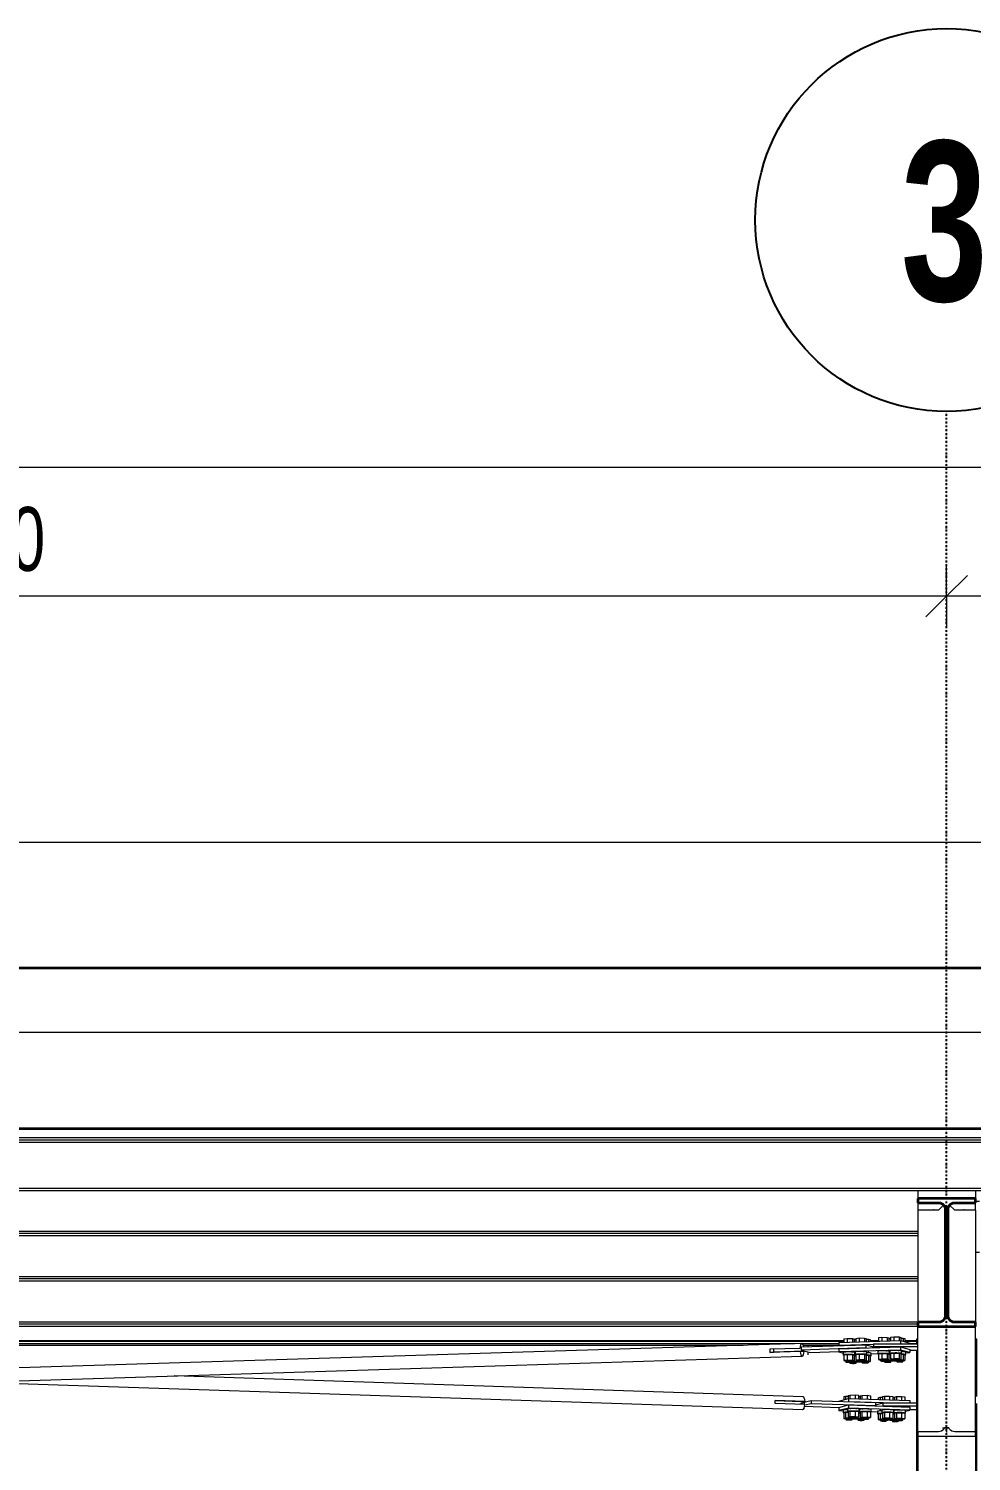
# Model space of a CAD drawing. Header units: millimetres. Extents: x 180139 to 245212, y -4005 to 9345.
# Drawn here: x 221369 to 224326, y 4504 to 8994 of the extents above; entities that cross this region are included whole.
import ezdxf

# ---------------------------------------------------------------- set-up
doc = ezdxf.new("R2010")
doc.units = ezdxf.units.MM
doc.linetypes.add('1_Čerchovaná 6_0mm', pattern=[12, 6, -3, 0, -3])
for name, color, linetype, lineweight in [('A-ANNO-DIMS', 7, 'Continuous', 9), ('A-ANNO-DIMS-100', 7, 'Continuous', 9), ('A-ROOF', 7, 'Continuous', 9), ('A-ROOF-1', 7, 'Continuous', 35), ('S-BEAM', 7, 'Continuous', 9), ('S-BEAM-1', 7, 'Continuous', 35), ('S-FSTN', 7, 'Continuous', 9)]:
    doc.layers.add(name, color=color, linetype=linetype, lineweight=lineweight)
for name, color, linetype, lineweight, true_color in [('S-GRID-1', 9, '1_Čerchovaná 6_0mm', 25, 0x808080), ('S-GRID-IDEN', 9, 'Continuous', 25, 0x808080), ('S-GRID-IDEN-1', 9, 'Continuous', 9, 0x808080)]:
    doc.layers.add(name, color=color, linetype=linetype, lineweight=lineweight, true_color=true_color)
doc.styles.add('Arial', font='arial.ttf', dxfattribs={"width": 0.7, "height": 200})
doc.styles.add('Arial_B', font='arialbd.ttf', dxfattribs={"width": 0.7, "height": 500})
doc.dimstyles.new('Vnitřní_-_průhledné_1', dxfattribs={"dimscale": 304.8, "dimtxt": 204.05188, "dimasz": 0.426509, "dimexe": 0.328084, "dimexo": 0.0625, "dimgap": 0.065617, "dimtad": 1, "dimdec": 0, "dimrnd": 5, "dimzin": 0, "dimdsep": 46, "dimtxsty": 'Arial', "dimblk1": 'OBLIQUE', "dimblk2": 'OBLIQUE', "dimsah": 1, "dimcen": 0.09, "dimdle": 0.328084, "dimazin": 0, "dimtfac": 1, "dimtdec": 4, "dimtix": 1, "dimtmove": 0, "dimatfit": 3, "dimfxl": 0.328084, "dimfxlon": 1, "dimtvp": 1, "dimtolj": 1, "dimtzin": 0, "dimarcsym": 2})

# ---------------------------------------------------------------- blocks, each defined once
blk = doc.blocks.new('IPE - 387938-B')
at = {"layer": 'S-BEAM'}
for p, q in [((-140982.9, 5352.3), (-140982.9, 5328.1)), ((-140802.9, 5352.3), (-140802.9, 5328.1)), ((-140982.9, 5291.4), (-140982.9, 4940)), ((-140802.9, 5291.4), (-140802.9, 4940))]:
    blk.add_line(p, q, dxfattribs=at)
at = {"layer": 'S-BEAM-1'}
for p, q in [((-140802.9, 5328.1), (-140982.9, 5328.1)), ((-140982.9, 5328.1), (-140982.9, 5314.6)), ((-140982.9, 5314.6), (-140918.2, 5314.6)), ((-140867.6, 5314.6), (-140802.9, 5314.6)), ((-140802.9, 5314.6), (-140802.9, 5328.1)), ((-140897.2, 5293.5), (-140897.2, 4961.1)), ((-140888.6, 4961.1), (-140888.6, 5293.5)), ((-140918.2, 4940), (-140982.9, 4940)), ((-140982.9, 4940), (-140982.9, 4926.5)), ((-140802.9, 4940), (-140867.6, 4940)), ((-140802.9, 4926.5), (-140802.9, 4940)), ((-140982.9, 4926.5), (-140802.9, 4926.5))]:
    blk.add_line(p, q, dxfattribs=at)
at = {"layer": 'S-BEAM-1', "flags": 128}
for points in [[(-140918.2, 5314.6), (-140913.5, 5314), (-140909.1, 5312.5), (-140905.1, 5310), (-140901.8, 5306.6), (-140899.3, 5302.6), (-140897.7, 5298.2), (-140897.2, 5293.5)], [(-140888.6, 5293.5), (-140888.1, 5298.2), (-140886.5, 5302.6), (-140884, 5306.6), (-140880.7, 5310), (-140876.7, 5312.5), (-140872.3, 5314), (-140867.6, 5314.6)], [(-140897.2, 4961.1), (-140897.7, 4956.4), (-140899.3, 4951.9), (-140901.8, 4947.9), (-140905.1, 4944.6), (-140909.1, 4942.1), (-140913.5, 4940.5), (-140918.2, 4940)], [(-140867.6, 4940), (-140872.3, 4940.5), (-140876.7, 4942.1), (-140880.7, 4944.6), (-140884, 4947.9), (-140886.5, 4951.9), (-140888.1, 4956.4), (-140888.6, 4961.1)]]:
    blk.add_lwpolyline(points, dxfattribs=at)
blk = doc.blocks.new('IPE - 387939-B')
at = {"layer": 'S-BEAM'}
for p, q in [((-140982.9, 4596.8), (-140982.9, 4926.5)), ((-140802.9, 4596.8), (-140802.9, 4926.5))]:
    blk.add_line(p, q, dxfattribs=at)
blk = doc.blocks.new('Rámový roh_ šroubovaný s náběhem - 387951-B')
at = {"layer": 'S-FSTN'}
for p, q in [((-140982.9, 4886.6), (-140987.9, 4886.6)), ((-140987.9, 4886.6), (-140987.9, 4872.5)), ((-140987.9, 4852.1), (-140987.9, 4084.9)), ((-140797.9, 4886.6), (-140802.9, 4886.6)), ((-140797.9, 4706.8), (-140797.9, 4886.6)), ((-140797.9, 4084.9), (-140797.9, 4685.4)), ((-140918.2, 4596.8), (-140982.9, 4596.8)), ((-140982.9, 4596.8), (-140982.9, 4582.3)), ((-140982.9, 4582.3), (-140802.9, 4582.3)), ((-140982.9, 4582.3), (-140982.9, 4089.9)), ((-140905.7, 4609.1), (-140892.9, 4609.1)), ((-140886.3, 4609.1), (-140899.5, 4609.1)), ((-140892.9, 4609.1), (-140892.9, 4594.1)), ((-140892.9, 4609.1), (-140885.2, 4609.1)), ((-140802.9, 4596.8), (-140867.6, 4596.8)), ((-140802.9, 4582.3), (-140802.9, 4596.8)), ((-140802.9, 4582.3), (-140802.9, 4089.9)), ((-140802.9, 4089.9), (-140982.9, 4089.9)), ((-140937.9, 4089.9), (-140937.9, 4082.1)), ((-140987.9, 4084.9), (-140797.9, 4084.9))]:
    blk.add_line(p, q, dxfattribs=at)
at = {"layer": 'S-FSTN', "flags": 128}
for points in [[(-140899.5, 4609.1), (-140902, 4604.9), (-140905.3, 4601.5), (-140909.2, 4598.9), (-140913.6, 4597.3), (-140918.2, 4596.8)], [(-140867.6, 4596.8), (-140872.2, 4597.3), (-140876.5, 4598.9), (-140880.5, 4601.5), (-140883.8, 4604.9), (-140886.3, 4609.1)]]:
    blk.add_lwpolyline(points, dxfattribs=at)
blk = doc.blocks.new('Hřebenový styčník s náběhem - 387952-B')
at = {"layer": 'S-FSTN'}
for p, q in [((-140982.9, 5314.6), (-140982.9, 5292.4)), ((-140917.2, 5292.4), (-140902.3, 5307.2)), ((-140868.6, 5292.4), (-140883.4, 5307.2)), ((-140802.9, 5319.2), (-140790, 5319.2)), ((-140802.9, 5319.2), (-140795.2, 5319.2)), ((-140802.9, 5319.2), (-140790, 5319.2)), ((-140802.9, 5319.2), (-140795.2, 5319.2)), ((-140802.9, 5292.4), (-140802.9, 5314.6)), ((-140982.9, 5292.4), (-140917.2, 5292.4)), ((-140934, 5293.3), (-140932.3, 5293.3)), ((-140868.6, 5292.4), (-140802.9, 5292.4)), ((-140840.3, 5293.3), (-140838, 5293.3)), ((-140802.9, 5159.2), (-140790, 5159.2)), ((-140802.9, 5159.2), (-140795.2, 5159.2)), ((-140802.9, 5159.2), (-140790, 5159.2)), ((-140802.9, 5159.2), (-140795.2, 5159.2))]:
    blk.add_line(p, q, dxfattribs=at)
blk = doc.blocks.new('IPE - IPE160-854151-B')
at = {"layer": 'S-BEAM'}
for p, q in [((-153179.2, 5519.2), (-125614.4, 5519.2)), ((-153179.2, 5511.7), (-125614.4, 5511.7)), ((-153179.2, 5504.3), (-125614.4, 5504.3)), ((-153179.2, 5359.7), (-131892.9, 5359.7)), ((-153179.2, 5352.3), (-131892.9, 5352.3))]:
    blk.add_line(p, q, dxfattribs=at)
blk = doc.blocks.new('Kruhové tyče - 505920-B')
at = {"layer": 'S-BEAM'}
for p, q in [((-143897.9, 4791.4), (-146538.9, 4879.5)), ((-146540.2, 4839.6), (-141344.4, 4666.1)), ((-141343.1, 4706), (-143315.3, 4771.9)), ((-141337.2, 4681.6), (-141431.1, 4684.7)), ((-141337, 4691.5), (-141430.9, 4694.7)), ((-141350.3, 4690.6), (-141430.9, 4693.3)), ((-141337, 4691.5), (-141350.3, 4690.6))]:
    blk.add_line(p, q, dxfattribs=at)
for centre, start_param, end_param in [((-146539.5, 4859.6), 1.783161, 3.141593), ((-146539.5, 4859.6), 4.723809, 7.33598), ((-146539.5, 4859.6), 3.153013, 4.723809), ((-141437.7, 4689.2), 4.496476, 4.723809), ((-141437.7, 4689.2), 4.723809, 5.001836), ((-141343.8, 4686.1), 3.141593, 4.496476), ((-141343.8, 4686.1), 5.001836, 6.319952)]:
    blk.add_ellipse(centre, major_axis=(0.7, 20), ratio=0.342022, start_param=start_param, end_param=end_param, dxfattribs=at)
blk = doc.blocks.new('Kruhové tyče - 505921-B')
at = {"layer": 'S-BEAM'}
for p, q in [((-141347.3, 4873.5), (-143952.2, 4791.9)), ((-141353.1, 4858), (-141447.6, 4855.1)), ((-141349.2, 4858.3), (-141353.1, 4858)), ((-146607.2, 4668.8), (-141346, 4833.5)), ((-141352.7, 4848), (-141447.3, 4845.1)), ((-141447.3, 4845.1), (-141434.7, 4846.1)), ((-141340.2, 4849), (-141434.7, 4846.1)), ((-141352.7, 4848), (-141340.2, 4849)), ((-144551.6, 4773.2), (-146608.5, 4708.7)), ((-146614.2, 4685.5), (-146555.1, 4687.3))]:
    blk.add_line(p, q, dxfattribs=at)
for centre, start_param, end_param in [((-141441.2, 4850.6), 1.333276, 1.56061), ((-141441.2, 4850.6), 1.56061, 1.838637), ((-141441.2, 4850.6), 4.702202, 4.950262), ((-141441.2, 4850.6), 4.474869, 4.702202), ((-141346.6, 4853.5), 0.01516, 1.333276), ((-141346.6, 4853.5), 5.230614, 6.283185), ((-141346.6, 4853.5), 1.838637, 4.474869), ((-146607.9, 4688.8), 1.726765, 3.141593), ((-146607.9, 4688.8), 6.186474, 7.341016), ((-146548.8, 4690.6), 1.221404, 1.56061), ((-146548.8, 4690.6), 1.56061, 1.726765)]:
    blk.add_ellipse(centre, major_axis=(-0.6, 20), ratio=0.325255, start_param=start_param, end_param=end_param, dxfattribs=at)
blk = doc.blocks.new('Připojení trubek s příložkami - 524163-B')
at = {"layer": 'S-FSTN'}
for p, q in [((-141353, 4684), (-141340.1, 4684)), ((-141348.7, 4686.8), (-141317.8, 4694.5)), ((-141348.7, 4686.8), (-141348.7, 4681.9)), ((-141347.9, 4684), (-141340.1, 4684)), ((-141340.1, 4691.3), (-141340.1, 4684)), ((-141340.1, 4670.3), (-141340.1, 4669)), ((-141338.4, 4676.5), (-141231.3, 4672.9)), ((-141317.8, 4684.6), (-141337.7, 4679.6)), ((-141317.8, 4694.5), (-141115.9, 4687.8)), ((-141317.8, 4694.5), (-141317.8, 4684.6)), ((-141115.9, 4677.8), (-141317.8, 4684.6)), ((-141231.3, 4692.9), (-141200.4, 4700.6)), ((-141231.3, 4692.9), (-141231.3, 4691.7)), ((-141231.3, 4672.9), (-141200.4, 4680.7)), ((-141231.3, 4672.9), (-141231.3, 4663)), ((-141200.4, 4670.7), (-141231.3, 4663)), ((-141215.5, 4706.9), (-141209.8, 4708.3)), ((-141215.5, 4706.9), (-141215.5, 4696.8)), ((-141209.8, 4708.3), (-141201.8, 4708.5)), ((-141209.8, 4708.3), (-141209.8, 4698.2)), ((-141201.8, 4710.3), (-141196.1, 4711.8)), ((-141201.8, 4710.3), (-141201.8, 4700.2)), ((-141200.4, 4700.6), (-141007.9, 4694.2)), ((-141200.4, 4700.6), (-141200.4, 4690.6)), ((-141092.4, 4687), (-141200.4, 4690.6)), ((-141200.4, 4680.7), (-141007.9, 4674.2)), ((-141200.4, 4680.7), (-141200.4, 4670.7)), ((-141007.9, 4664.3), (-141200.4, 4670.7)), ((-141196.1, 4711.8), (-141179.9, 4712)), ((-141196.1, 4711.8), (-141196.1, 4700.4)), ((-141179.9, 4712), (-141169.3, 4710.9)), ((-141179.9, 4712), (-141179.9, 4699.9)), ((-141169.3, 4710.9), (-141169.3, 4699.5)), ((-141169.3, 4707.1), (-141164.2, 4707.2)), ((-141164.2, 4709.1), (-141158.5, 4710.5)), ((-141164.2, 4709.1), (-141164.2, 4699.4)), ((-141158.5, 4710.5), (-141142.3, 4710.8)), ((-141158.5, 4710.5), (-141158.5, 4699.2)), ((-141142.3, 4710.8), (-141131.7, 4709.6)), ((-141142.3, 4710.8), (-141142.3, 4698.6)), ((-141131.7, 4709.6), (-141131.7, 4698.3)), ((-141115.9, 4687.8), (-141115.9, 4677.8)), ((-141115.9, 4681.2), (-141092.4, 4687)), ((-141107.5, 4703.3), (-141101.8, 4704.7)), ((-141107.5, 4703.3), (-141107.5, 4697.5)), ((-141101.8, 4704.7), (-141093.8, 4704.8)), ((-141101.8, 4704.7), (-141101.8, 4697.3)), ((-141093.8, 4706.7), (-141088.1, 4708.1)), ((-141093.8, 4706.7), (-141093.8, 4697)), ((-141092.4, 4687), (-140987.9, 4687)), ((-141092.4, 4677.1), (-141092.4, 4687)), ((-140987.9, 4677.1), (-141092.4, 4677.1)), ((-141088.1, 4708.1), (-141071.9, 4708.4)), ((-141088.1, 4708.1), (-141088.1, 4696.8)), ((-141071.9, 4708.4), (-141061.3, 4707.3)), ((-141071.9, 4708.4), (-141071.9, 4696.3)), ((-141061.3, 4707.3), (-141061.3, 4695.9)), ((-141061.3, 4703.5), (-141056.2, 4703.6)), ((-141056.2, 4705.5), (-141050.5, 4706.9)), ((-141056.2, 4705.5), (-141056.2, 4695.8)), ((-141050.5, 4706.9), (-141034.3, 4707.2)), ((-141050.5, 4706.9), (-141050.5, 4695.6)), ((-141034.3, 4707.2), (-141023.7, 4706)), ((-141034.3, 4707.2), (-141034.3, 4695)), ((-141023.7, 4706), (-141023.7, 4694.7)), ((-141007.9, 4694.2), (-141007.9, 4687)), ((-141007.9, 4674.2), (-141007.9, 4664.3)), ((-141231.3, 4663), (-141217.7, 4662.5)), ((-141217.8, 4664.3), (-141217.8, 4656.4)), ((-141215.5, 4656.1), (-141209.9, 4657.5)), ((-141215.5, 4656.1), (-141215.5, 4638.2)), ((-141209.9, 4639.6), (-141215.5, 4638.2)), ((-141215.5, 4638.2), (-141207.4, 4637.3)), ((-141209.9, 4657.5), (-141201.8, 4657.7)), ((-141209.9, 4657.5), (-141209.9, 4639.6)), ((-141193.7, 4639.9), (-141209.9, 4639.6)), ((-141209.3, 4665.8), (-141209.3, 4664.3)), ((-141209.3, 4638.5), (-141209.3, 4634.5)), ((-141204, 4667.8), (-141204, 4659.8)), ((-141201.8, 4659.6), (-141196.1, 4661)), ((-141201.8, 4659.6), (-141201.8, 4641.6)), ((-141196.1, 4643), (-141201.8, 4641.6)), ((-141201.8, 4641.6), (-141193.7, 4640.7)), ((-141196.1, 4661), (-141179.9, 4661.2)), ((-141196.1, 4661), (-141196.1, 4643)), ((-141179.9, 4643.3), (-141196.1, 4643)), ((-141195.5, 4669.2), (-141195.5, 4667.8)), ((-141195.5, 4641.9), (-141195.5, 4637.9)), ((-141189.3, 4634.5), (-141189.3, 4637.1)), ((-141187.8, 4637.5), (-141183, 4638.7)), ((-141179.9, 4661.2), (-141169.3, 4660.1)), ((-141179.9, 4661.2), (-141179.9, 4643.3)), ((-141169.3, 4642.1), (-141179.9, 4643.3)), ((-141172.3, 4638.4), (-141178, 4636.9)), ((-141178, 4636.9), (-141169.9, 4636.1)), ((-141176.5, 4640.7), (-141174.9, 4640.7)), ((-141175.5, 4667.8), (-141175.5, 4669.9)), ((-141175.5, 4637.9), (-141175.5, 4641.9)), ((-141174.9, 4640.7), (-141169.3, 4642.1)), ((-141172.3, 4641.4), (-141172.3, 4638.4)), ((-141156.1, 4638.6), (-141172.3, 4638.4)), ((-141171.7, 4637.2), (-141171.7, 4633.2)), ((-141169.3, 4660.1), (-141169.3, 4642.1)), ((-141169.3, 4656.3), (-141164.2, 4656.4)), ((-141167, 4659.8), (-141167, 4667.8)), ((-141166.5, 4666.5), (-141166.5, 4658.6)), ((-141164.2, 4658.3), (-141158.5, 4659.7)), ((-141164.2, 4658.3), (-141164.2, 4640.4)), ((-141158.5, 4641.8), (-141164.2, 4640.4)), ((-141164.2, 4640.4), (-141156.1, 4639.5)), ((-141158.5, 4659.7), (-141142.3, 4660)), ((-141158.5, 4659.7), (-141158.5, 4641.8)), ((-141142.3, 4642), (-141158.5, 4641.8)), ((-141158, 4667.9), (-141158, 4666.5)), ((-141158, 4640.6), (-141158, 4636.6)), ((-141151.7, 4633.2), (-141151.7, 4635.8)), ((-141150.2, 4636.3), (-141145.4, 4637.5)), ((-141142.3, 4660), (-141131.7, 4658.8)), ((-141142.3, 4660), (-141142.3, 4642)), ((-141131.7, 4640.9), (-141142.3, 4642)), ((-141138.9, 4639.5), (-141137.4, 4639.5)), ((-141138, 4666.5), (-141138, 4668.6)), ((-141138, 4636.6), (-141138, 4640.6)), ((-141137.4, 4639.5), (-141131.7, 4640.9)), ((-141136.8, 4659.8), (-141135.5, 4659.8)), ((-141131.7, 4658.8), (-141131.7, 4640.9)), ((-141129.7, 4659.6), (-141109.7, 4658.9)), ((-141129.5, 4658.6), (-141129.5, 4666.5)), ((-141109.8, 4660.7), (-141109.8, 4652.8)), ((-141107.5, 4652.5), (-141101.8, 4653.9)), ((-141107.5, 4652.5), (-141107.5, 4634.6)), ((-141101.8, 4636), (-141107.5, 4634.6)), ((-141107.5, 4634.6), (-141099.4, 4633.7)), ((-141101.8, 4653.9), (-141093.8, 4654.1)), ((-141101.8, 4653.9), (-141101.8, 4636)), ((-141085.7, 4636.3), (-141101.8, 4636)), ((-141101.3, 4666), (-141101.3, 4664.4)), ((-141101.3, 4662.2), (-141101.3, 4660.7)), ((-141101.3, 4634.9), (-141101.3, 4630.9)), ((-141096, 4664.2), (-141096, 4656.2)), ((-141093.8, 4655.9), (-141088.1, 4657.4)), ((-141093.8, 4655.9), (-141093.8, 4638)), ((-141088.1, 4639.4), (-141093.8, 4638)), ((-141093.8, 4638), (-141085.7, 4637.1)), ((-141088.1, 4657.4), (-141071.9, 4657.6)), ((-141088.1, 4657.4), (-141088.1, 4639.4)), ((-141071.9, 4639.7), (-141088.1, 4639.4)), ((-141087.5, 4666.3), (-141087.5, 4664.2)), ((-141087.5, 4638.3), (-141087.5, 4634.3)), ((-141081.3, 4630.9), (-141081.3, 4633.5)), ((-141079.8, 4633.9), (-141075, 4635.1)), ((-141071.9, 4657.6), (-141061.3, 4656.5)), ((-141071.9, 4657.6), (-141071.9, 4639.7)), ((-141061.3, 4638.5), (-141071.9, 4639.7)), ((-141064.3, 4634.8), (-141069.9, 4633.3)), ((-141069.9, 4633.3), (-141061.9, 4632.5)), ((-141068.5, 4637.1), (-141066.9, 4637.1)), ((-141067.5, 4664.2), (-141067.5, 4666.3)), ((-141067.5, 4634.3), (-141067.5, 4638.3)), ((-141066.9, 4637.1), (-141061.3, 4638.5)), ((-141064.3, 4637.8), (-141064.3, 4634.8)), ((-141048.1, 4635), (-141064.3, 4634.8)), ((-141063.7, 4633.6), (-141063.7, 4629.6)), ((-141061.3, 4656.5), (-141061.3, 4638.5)), ((-141061.3, 4652.7), (-141056.2, 4652.8)), ((-141059, 4656.2), (-141059, 4664.2)), ((-141058.5, 4662.9), (-141058.5, 4655)), ((-141056.2, 4654.7), (-141050.5, 4656.1)), ((-141056.2, 4654.7), (-141056.2, 4636.8)), ((-141050.5, 4638.2), (-141056.2, 4636.8)), ((-141056.2, 4636.8), (-141048.1, 4635.9)), ((-141050.5, 4656.1), (-141034.3, 4656.4)), ((-141050.5, 4656.1), (-141050.5, 4638.2)), ((-141034.3, 4638.4), (-141050.5, 4638.2)), ((-141050, 4664.3), (-141050, 4662.9)), ((-141050, 4637), (-141050, 4633)), ((-141043.7, 4629.6), (-141043.7, 4632.2)), ((-141042.2, 4632.7), (-141037.4, 4633.9)), ((-141034.3, 4656.4), (-141023.7, 4655.2)), ((-141034.3, 4656.4), (-141034.3, 4638.4)), ((-141023.7, 4637.3), (-141034.3, 4638.4)), ((-141030.9, 4635.8), (-141029.4, 4635.9)), ((-141030, 4662.9), (-141030, 4665)), ((-141030, 4633), (-141030, 4637)), ((-141029.4, 4635.9), (-141023.7, 4637.3)), ((-141023.7, 4655.2), (-141023.7, 4637.3)), ((-141021.7, 4660.8), (-141007.9, 4664.3)), ((-141021.5, 4655), (-141021.5, 4662.9)), ((-141007.9, 4666.5), (-140987.9, 4666.5))]:
    blk.add_line(p, q, dxfattribs=at)
for centre, major_axis, start_param, end_param in [((-141199.3, 4656.4), (18.5, 0), 2.790998, 3.576396), ((-141199.3, 4664.3), (18.5, 0), 2.790998, 3.052797), ((-141199.3, 4664.3), (18.5, 0), 1.829258, 2.790998), ((-141199.3, 4656.4), (18.5, 0), 1.7438, 2.790998), ((-141199.3, 4634.5), (10, 0), 2.790998, 5.93259), ((-141199.3, 4638.5), (10, 0), 2.790998, 3.576396), ((-141199.3, 4638.5), (10, 0), 0.980213, 2.790998), ((-141199.3, 4634.5), (10, 0), 5.93259, 9.074183), ((-141185.5, 4659.8), (18.5, 0), 2.790998, 3.576396), ((-141185.5, 4667.8), (18.5, 0), 2.790998, 3.052797), ((-141185.5, 4667.8), (18.5, 0), 6.19439, 9.074183), ((-141185.5, 4659.8), (18.5, 0), 5.93259, 9.074183), ((-141185.5, 4637.9), (10, 0), 2.790998, 5.93259), ((-141185.5, 4641.9), (10, 0), 2.790998, 3.576396), ((-141185.5, 4641.9), (10, 0), 5.93259, 9.074183), ((-141185.5, 4637.9), (10, 0), 5.93259, 9.074183), ((-141161.7, 4633.2), (10, 0), 2.790998, 5.93259), ((-141161.7, 4637.2), (10, 0), 2.790998, 3.576396), ((-141161.7, 4637.2), (10, 0), 0.980213, 2.790998), ((-141161.7, 4633.2), (10, 0), 5.93259, 9.074183), ((-141161.7, 4655.1), (18.5, 0), 1.7438, 1.993215), ((-141148, 4658.6), (18.5, 0), 2.790998, 3.576396), ((-141148, 4666.5), (18.5, 0), 2.790998, 3.052797), ((-141148, 4666.5), (18.5, 0), 6.19439, 9.074183), ((-141148, 4658.6), (18.5, 0), 5.93259, 9.074183), ((-141148, 4636.6), (10, 0), 2.790998, 5.93259), ((-141148, 4640.6), (10, 0), 2.790998, 3.576396), ((-141148, 4640.6), (10, 0), 5.93259, 9.074183), ((-141148, 4636.6), (10, 0), 5.93259, 9.074183), ((-141091.3, 4652.8), (18.5, 0), 2.790998, 3.576396), ((-141091.3, 4660.7), (18.5, 0), 2.790998, 3.052797), ((-141091.3, 4660.7), (18.5, 0), 1.829258, 2.790998), ((-141091.3, 4652.8), (18.5, 0), 1.7438, 2.790998), ((-141091.3, 4630.9), (10, 0), 2.790998, 5.93259), ((-141091.3, 4634.9), (10, 0), 2.790998, 3.576396), ((-141091.3, 4634.9), (10, 0), 0.980213, 2.790998), ((-141091.3, 4630.9), (10, 0), 5.93259, 9.074183), ((-141077.5, 4656.2), (18.5, 0), 2.790998, 3.576396), ((-141077.5, 4664.2), (18.5, 0), 2.790998, 3.052797), ((-141077.5, 4664.2), (18.5, 0), 6.19439, 9.074183), ((-141077.5, 4656.2), (18.5, 0), 5.93259, 9.074183), ((-141077.5, 4634.3), (10, 0), 2.790998, 5.93259), ((-141077.5, 4638.3), (10, 0), 2.790998, 3.576396), ((-141077.5, 4638.3), (10, 0), 5.93259, 9.074183), ((-141077.5, 4634.3), (10, 0), 5.93259, 9.074183), ((-141053.7, 4629.6), (10, 0), 2.790998, 5.93259), ((-141053.7, 4633.6), (10, 0), 2.790998, 3.576396), ((-141053.7, 4633.6), (10, 0), 0.980213, 2.790998), ((-141053.7, 4629.6), (10, 0), 5.93259, 9.074183), ((-141053.7, 4651.5), (18.5, 0), 1.7438, 1.993215), ((-141040, 4655), (18.5, 0), 2.790998, 3.576396), ((-141040, 4662.9), (18.5, 0), 2.790998, 3.052797), ((-141040, 4662.9), (18.5, 0), 6.19439, 9.074183), ((-141040, 4655), (18.5, 0), 5.93259, 9.074183), ((-141040, 4633), (10, 0), 2.790998, 5.93259), ((-141040, 4637), (10, 0), 2.790998, 3.576396), ((-141040, 4637), (10, 0), 5.93259, 9.074183), ((-141040, 4633), (10, 0), 5.93259, 9.074183)]:
    blk.add_ellipse(centre, major_axis=major_axis, ratio=0.091311, start_param=start_param, end_param=end_param, dxfattribs=at)
blk = doc.blocks.new('Připojení trubek s příložkami - 524170-B')
at = {"layer": 'S-FSTN'}
for p, q in [((-141349.2, 4862.8), (-141146, 4869.1)), ((-141349.2, 4862.8), (-141349.2, 4852.8)), ((-141146, 4859.2), (-141349.2, 4852.8)), ((-141349.2, 4852.8), (-141319.8, 4845.1)), ((-141328, 4867.2), (-141328, 4863.4)), ((-141231, 4876.4), (-141037.3, 4882.5)), ((-141231, 4876.4), (-141231, 4866.5)), ((-141122.4, 4869.9), (-141231, 4866.5)), ((-141231, 4856.5), (-141037.3, 4862.6)), ((-141231, 4856.5), (-141231, 4846.6)), ((-141037.3, 4852.6), (-141231, 4846.6)), ((-141215.4, 4888.3), (-141204.6, 4889.4)), ((-141215.4, 4888.3), (-141215.4, 4876.9)), ((-141204.6, 4889.4), (-141188.4, 4889.1)), ((-141204.6, 4889.4), (-141204.6, 4877.3)), ((-141188.4, 4889.1), (-141188.5, 4877.8)), ((-141188.4, 4889.1), (-141183.1, 4887.7)), ((-141183.1, 4887.7), (-141183.1, 4877.9)), ((-141183.1, 4885.8), (-141177.6, 4885.7)), ((-141177.6, 4889.4), (-141166.8, 4890.6)), ((-141177.6, 4889.4), (-141177.6, 4878.1)), ((-141166.8, 4890.6), (-141150.6, 4890.3)), ((-141166.8, 4890.6), (-141166.8, 4878.5)), ((-141150.6, 4890.3), (-141145.3, 4888.9)), ((-141150.6, 4890.3), (-141150.6, 4879.8)), ((-141146, 4869.1), (-141122.4, 4862.9)), ((-141146, 4869.1), (-141146, 4859.2)), ((-141145.3, 4888.9), (-141145.3, 4879.8)), ((-141145.3, 4887), (-141137.6, 4886.8)), ((-141137.6, 4886.8), (-141132.2, 4885.4)), ((-141137.6, 4886.8), (-141137.6, 4879.8)), ((-141132.2, 4885.4), (-141132.2, 4879.8)), ((-141122.4, 4872.6), (-140982.9, 4872.5)), ((-141122.4, 4872.6), (-141122.4, 4862.6)), ((-140982.9, 4862.6), (-141122.4, 4862.6)), ((-141122.4, 4862.6), (-141122.4, 4859.9)), ((-141106.7, 4891.7), (-141095.9, 4892.8)), ((-141106.7, 4891.7), (-141106.7, 4880.3)), ((-141095.9, 4892.8), (-141079.8, 4892.5)), ((-141095.9, 4892.8), (-141095.9, 4880.7)), ((-141080.6, 4848.5), (-141080.6, 4849.9)), ((-141079.8, 4892.5), (-141074.4, 4891.1)), ((-141079.8, 4892.5), (-141079.8, 4881.2)), ((-141074.4, 4891.1), (-141074.4, 4881.3)), ((-141074.4, 4889.2), (-141068.9, 4889.1)), ((-141068.9, 4892.8), (-141058.1, 4894)), ((-141068.9, 4892.8), (-141068.9, 4881.5)), ((-141058.1, 4894), (-141041.9, 4893.7)), ((-141058.1, 4894), (-141058.1, 4881.9)), ((-141042.8, 4849.7), (-141042.8, 4851.1)), ((-141041.9, 4893.7), (-141042, 4882.4)), ((-141041.9, 4893.7), (-141036.6, 4892.3)), ((-141037.3, 4882.5), (-141007.9, 4874.7)), ((-141037.3, 4882.5), (-141037.3, 4872.6)), ((-141037.3, 4862.6), (-141007.9, 4854.8)), ((-141037.3, 4862.6), (-141037.3, 4852.6)), ((-141007.9, 4844.9), (-141037.3, 4852.6)), ((-141036.6, 4892.3), (-141036.6, 4882.3)), ((-141036.6, 4890.4), (-141028.9, 4890.2)), ((-141028.9, 4890.2), (-141023.5, 4888.8)), ((-141028.9, 4890.2), (-141028.9, 4880.3)), ((-141023.5, 4888.8), (-141023.5, 4879.8)), ((-141007.9, 4874.7), (-141007.9, 4872.5)), ((-141007.9, 4854.8), (-141007.9, 4844.9)), ((-141007.9, 4852.1), (-140982.9, 4852.1)), ((-141328, 4847.2), (-141328, 4837.2)), ((-141319.8, 4845.1), (-141231, 4847.8)), ((-141231, 4846.6), (-141217.4, 4843)), ((-141217.8, 4845.2), (-141217.8, 4837.2)), ((-141215.5, 4837.5), (-141204.6, 4838.6)), ((-141215.5, 4837.5), (-141215.5, 4819.5)), ((-141204.6, 4820.7), (-141215.5, 4819.5)), ((-141215.5, 4819.5), (-141210.1, 4818.1)), ((-141210.1, 4818.1), (-141208.3, 4818.1)), ((-141209.3, 4819.3), (-141209.3, 4815.3)), ((-141204.6, 4838.6), (-141188.4, 4838.3)), ((-141204.6, 4838.6), (-141204.6, 4820.7)), ((-141188.4, 4820.4), (-141204.6, 4820.7)), ((-141202.4, 4816.1), (-141197, 4814.7)), ((-141197, 4814.7), (-141195.2, 4814.6)), ((-141196.2, 4815.3), (-141196.2, 4811.8)), ((-141191, 4818.1), (-141183.1, 4819)), ((-141175.4, 4816.9), (-141191, 4817.2)), ((-141189.3, 4845.1), (-141189.3, 4846.5)), ((-141189.3, 4815.3), (-141189.3, 4819.3)), ((-141188.4, 4838.3), (-141183.1, 4836.9)), ((-141188.4, 4838.3), (-141188.4, 4820.4)), ((-141183.1, 4819), (-141188.4, 4820.4)), ((-141183.1, 4836.9), (-141183.1, 4819)), ((-141183.1, 4835), (-141178.4, 4834.9)), ((-141180.8, 4837.2), (-141180.8, 4845.1)), ((-141179.9, 4846.3), (-141179.9, 4838.4)), ((-141177.9, 4814.7), (-141170, 4815.5)), ((-141177.7, 4838.7), (-141166.8, 4839.8)), ((-141177.7, 4838.7), (-141177.7, 4820.7)), ((-141166.8, 4821.9), (-141177.7, 4820.7)), ((-141177.7, 4820.7), (-141172.3, 4819.3)), ((-141176.2, 4811.8), (-141176.2, 4815.8)), ((-141175.4, 4820.1), (-141175.4, 4816.9)), ((-141170, 4815.5), (-141175.4, 4816.9)), ((-141172.3, 4819.3), (-141170.4, 4819.3)), ((-141171.5, 4820.4), (-141171.5, 4816.5)), ((-141166.8, 4839.8), (-141150.6, 4839.5)), ((-141166.8, 4839.8), (-141166.8, 4821.9)), ((-141150.6, 4821.6), (-141166.8, 4821.9)), ((-141164.6, 4817.3), (-141159.2, 4815.8)), ((-141159.2, 4815.8), (-141157.4, 4815.8)), ((-141158.4, 4816.5), (-141158.4, 4813)), ((-141153.2, 4819.3), (-141145.3, 4820.2)), ((-141137.6, 4818.1), (-141153.2, 4818.4)), ((-141151.5, 4816.5), (-141151.5, 4820.4)), ((-141151.4, 4846.3), (-141151.4, 4847.7)), ((-141150.6, 4839.5), (-141145.3, 4838.1)), ((-141150.6, 4839.5), (-141150.6, 4821.6)), ((-141145.3, 4820.2), (-141150.6, 4821.6)), ((-141145.3, 4838.1), (-141145.3, 4820.2)), ((-141145.3, 4836.2), (-141137.6, 4836)), ((-141142.9, 4838.4), (-141142.9, 4846.3)), ((-141140.1, 4815.9), (-141132.2, 4816.7)), ((-141138.4, 4846.5), (-141138.4, 4848.1)), ((-141138.4, 4842.9), (-141138.4, 4844.3)), ((-141138.4, 4813), (-141138.4, 4817)), ((-141137.6, 4836), (-141132.2, 4834.6)), ((-141137.6, 4836), (-141137.6, 4818.1)), ((-141132.2, 4816.7), (-141137.6, 4818.1)), ((-141132.2, 4834.6), (-141132.2, 4816.7)), ((-141129.9, 4834.9), (-141129.9, 4842.9)), ((-141129.9, 4841), (-141108.6, 4841.7)), ((-141109.1, 4848.6), (-141109.1, 4840.6)), ((-141106.8, 4840.9), (-141096, 4842)), ((-141106.8, 4840.9), (-141106.8, 4822.9)), ((-141096, 4824.1), (-141106.8, 4822.9)), ((-141106.8, 4822.9), (-141101.4, 4821.5)), ((-141101.4, 4821.5), (-141099.6, 4821.5)), ((-141100.6, 4822.7), (-141100.6, 4818.7)), ((-141096, 4842), (-141079.8, 4841.7)), ((-141096, 4842), (-141096, 4824.1)), ((-141079.8, 4823.8), (-141096, 4824.1)), ((-141093.7, 4819.5), (-141088.3, 4818.1)), ((-141088.3, 4818.1), (-141086.5, 4818)), ((-141087.5, 4818.7), (-141087.5, 4815.2)), ((-141082.3, 4821.5), (-141074.4, 4822.4)), ((-141066.7, 4820.3), (-141082.3, 4820.6)), ((-141080.6, 4818.7), (-141080.6, 4822.7)), ((-141079.8, 4841.7), (-141074.4, 4840.3)), ((-141079.8, 4841.7), (-141079.8, 4823.8)), ((-141074.4, 4822.4), (-141079.8, 4823.8)), ((-141074.4, 4840.3), (-141074.4, 4822.4)), ((-141074.4, 4838.4), (-141069, 4838.3)), ((-141072.1, 4840.6), (-141072.1, 4848.5)), ((-141071.3, 4849.7), (-141071.3, 4841.8)), ((-141069.2, 4818.1), (-141061.3, 4818.9)), ((-141069, 4842.1), (-141058.1, 4843.2)), ((-141069, 4842.1), (-141069, 4824.1)), ((-141058.1, 4825.3), (-141069, 4824.1)), ((-141069, 4824.1), (-141063.6, 4822.7)), ((-141067.5, 4815.2), (-141067.5, 4819.2)), ((-141066.7, 4823.5), (-141066.7, 4820.3)), ((-141061.3, 4818.9), (-141066.7, 4820.3)), ((-141063.6, 4822.7), (-141061.8, 4822.7)), ((-141062.8, 4823.8), (-141062.8, 4819.9)), ((-141058.1, 4843.2), (-141041.9, 4842.9)), ((-141058.1, 4843.2), (-141058.1, 4825.3)), ((-141041.9, 4825), (-141058.1, 4825.3)), ((-141055.9, 4820.7), (-141050.5, 4819.3)), ((-141050.5, 4819.3), (-141048.7, 4819.2)), ((-141049.7, 4819.9), (-141049.7, 4816.4)), ((-141044.5, 4822.7), (-141036.6, 4823.6)), ((-141028.9, 4821.5), (-141044.5, 4821.8)), ((-141042.8, 4819.9), (-141042.8, 4823.8)), ((-141041.9, 4842.9), (-141036.6, 4841.5)), ((-141041.9, 4842.9), (-141041.9, 4825)), ((-141036.6, 4823.6), (-141041.9, 4825)), ((-141036.6, 4841.5), (-141036.6, 4823.6)), ((-141036.6, 4839.6), (-141028.9, 4839.4)), ((-141034.3, 4841.8), (-141034.3, 4849.7)), ((-141031.4, 4819.3), (-141023.5, 4820.1)), ((-141029.7, 4846.3), (-141029.7, 4847.7)), ((-141029.7, 4816.4), (-141029.7, 4820.4)), ((-141028.9, 4839.4), (-141023.5, 4838)), ((-141028.9, 4839.4), (-141028.9, 4821.5)), ((-141023.5, 4820.1), (-141028.9, 4821.5)), ((-141023.5, 4838), (-141023.5, 4820.1)), ((-141021.2, 4838.3), (-141021.2, 4846.3)), ((-141021.2, 4844.4), (-141007.9, 4844.9))]:
    blk.add_line(p, q, dxfattribs=at)
for centre, major_axis, start_param, end_param in [((-141090.6, 4848.6), (-18.5, 0), 3.474317, 6.35411), ((-141052.8, 4849.7), (-18.5, 0), 3.474317, 6.35411), ((-141052.8, 4849.7), (-18.5, 0), 3.212517, 3.474317), ((-141199.3, 4837.2), (-18.5, 0), 3.474317, 6.61591), ((-141199.3, 4845.1), (-18.5, 0), 3.474317, 6.35411), ((-141199.3, 4837.2), (-18.5, 0), 0.332724, 0.488498), ((-141199.3, 4819.3), (-10, 0), 3.474317, 6.61591), ((-141199.3, 4815.3), (-10, 0), 3.474317, 6.61591), ((-141199.3, 4815.3), (-10, 0), 0.332724, 3.474317), ((-141186.2, 4811.8), (-10, 0), 3.474317, 6.61591), ((-141186.2, 4811.8), (-10, 0), 0.332724, 3.474317), ((-141186.2, 4815.8), (-10, 0), 3.474317, 5.214913), ((-141199.3, 4819.3), (-10, 0), 2.688919, 3.474317), ((-141186.2, 4833.7), (-18.5, 0), 4.259715, 4.521514), ((-141199.3, 4837.2), (-18.5, 0), 2.688919, 3.474317), ((-141199.3, 4845.1), (-18.5, 0), 3.212517, 3.474317), ((-141161.4, 4838.4), (-18.5, 0), 3.474317, 6.61591), ((-141186.2, 4841.7), (-18.5, 0), 4.346222, 4.414148), ((-141161.4, 4846.3), (-18.5, 0), 3.474317, 6.35411), ((-141161.4, 4838.4), (-18.5, 0), 0.332724, 0.39608), ((-141186.2, 4815.8), (-10, 0), 2.688919, 3.474317), ((-141161.5, 4816.5), (-10, 0), 3.474317, 6.61591), ((-141161.5, 4820.4), (-10, 0), 3.474317, 6.61591), ((-141161.5, 4816.5), (-10, 0), 0.332724, 1.379922), ((-141161.5, 4816.5), (-10, 0), 1.484218, 3.474317), ((-141148.4, 4813), (-10, 0), 3.474317, 6.61591), ((-141148.4, 4813), (-10, 0), 0.332724, 3.474317), ((-141148.4, 4817), (-10, 0), 3.474317, 5.214913), ((-141161.5, 4820.4), (-10, 0), 2.688919, 3.474317), ((-141148.4, 4834.9), (-18.5, 0), 3.474317, 4.521514), ((-141161.4, 4838.4), (-18.5, 0), 2.688919, 3.474317), ((-141161.4, 4846.3), (-18.5, 0), 3.212517, 3.474317), ((-141148.4, 4842.9), (-18.5, 0), 3.474317, 4.414148), ((-141148.4, 4817), (-10, 0), 2.688919, 3.474317), ((-141148.4, 4834.9), (-18.5, 0), 2.688919, 3.474317), ((-141148.4, 4842.9), (-18.5, 0), 3.212517, 3.474317), ((-141090.6, 4840.6), (-18.5, 0), 3.474317, 6.61591), ((-141090.6, 4840.6), (-18.5, 0), 0.332724, 0.488498), ((-141090.6, 4822.7), (-10, 0), 3.474317, 6.61591), ((-141090.6, 4818.7), (-10, 0), 3.474317, 6.61591), ((-141090.6, 4818.7), (-10, 0), 0.332724, 3.474317), ((-141077.5, 4815.2), (-10, 0), 3.474317, 6.61591), ((-141077.5, 4815.2), (-10, 0), 0.332724, 3.474317), ((-141077.5, 4819.2), (-10, 0), 3.474317, 5.214913), ((-141090.6, 4822.7), (-10, 0), 2.688919, 3.474317), ((-141077.5, 4837.1), (-18.5, 0), 4.259715, 4.521514), ((-141090.6, 4840.6), (-18.5, 0), 2.688919, 3.474317), ((-141090.6, 4848.6), (-18.5, 0), 3.212517, 3.474317), ((-141052.8, 4841.8), (-18.5, 0), 3.474317, 6.61591), ((-141077.5, 4845.1), (-18.5, 0), 4.346222, 4.414148), ((-141052.8, 4841.8), (-18.5, 0), 0.332724, 0.488498), ((-141077.5, 4819.2), (-10, 0), 2.688919, 3.474317), ((-141052.8, 4823.8), (-10, 0), 3.474317, 6.61591), ((-141052.8, 4819.9), (-10, 0), 3.474317, 6.61591), ((-141052.8, 4819.9), (-10, 0), 0.332724, 3.474317), ((-141039.7, 4816.4), (-10, 0), 3.474317, 6.61591), ((-141039.7, 4816.4), (-10, 0), 0.332724, 3.474317), ((-141039.7, 4820.4), (-10, 0), 3.474317, 5.214913), ((-141052.8, 4823.8), (-10, 0), 2.688919, 3.474317), ((-141039.7, 4838.3), (-18.5, 0), 3.474317, 4.521514), ((-141052.8, 4841.8), (-18.5, 0), 2.688919, 3.474317), ((-141039.7, 4846.3), (-18.5, 0), 3.474317, 4.369879), ((-141039.7, 4820.4), (-10, 0), 2.688919, 3.474317), ((-141039.7, 4838.3), (-18.5, 0), 2.688919, 3.474317), ((-141039.7, 4846.3), (-18.5, 0), 3.212517, 3.474317)]:
    blk.add_ellipse(centre, major_axis=major_axis, ratio=0.091311, start_param=start_param, end_param=end_param, dxfattribs=at)
blk = doc.blocks.new('IPE - IPE160-854587-B')
at = {"layer": 'S-BEAM'}
for p, q in [((-146900.4, 5225.2), (-140982.9, 5225.2)), ((-140982.9, 5217.8), (-146900.4, 5217.8)), ((-140982.9, 5210.3), (-146900.4, 5210.3))]:
    blk.add_line(p, q, dxfattribs=at)
blk = doc.blocks.new('IPE - IPE160-854613-B')
at = {"layer": 'S-BEAM'}
for p, q in [((-146900.4, 5083.1), (-140982.9, 5083.1)), ((-140982.9, 5075.8), (-146900.4, 5075.8)), ((-140982.9, 5068.3), (-146900.4, 5068.3))]:
    blk.add_line(p, q, dxfattribs=at)
blk = doc.blocks.new('IPE - IPE160-854659-B')
at = {"layer": 'S-BEAM'}
for p, q in [((-146900.4, 4941.1), (-140982.9, 4941.1)), ((-140982.9, 4933.7), (-146900.4, 4933.7)), ((-140982.9, 4926.2), (-146900.4, 4926.2))]:
    blk.add_line(p, q, dxfattribs=at)
blk = doc.blocks.new('C profil - C150X19_3-854695-B')
at = {"layer": 'S-BEAM'}
for p, q in [((-146662.5, 4883), (-141215.4, 4883)), ((-141215.4, 4880.7), (-146652, 4880.7)), ((-146652, 4880.7), (-141215.4, 4880.7)), ((-146336.6, 4872.8), (-141370.5, 4872.8)), ((-146186.5, 4867.8), (-141530.8, 4867.8)), ((-141346.6, 4872.8), (-141231, 4872.8)), ((-141342.7, 4867.8), (-141231, 4867.8)), ((-141132.2, 4883), (-141106.7, 4883)), ((-141106.7, 4880.7), (-141132.2, 4880.7)), ((-141132.2, 4880.7), (-141106.7, 4880.7)), ((-141023.5, 4883), (-140987.9, 4883)), ((-140987.9, 4880.7), (-141023.5, 4880.7)), ((-141023.5, 4880.7), (-140987.9, 4880.7)), ((-141007.9, 4872.8), (-140987.9, 4872.8)), ((-140985.2, 4880.7), (-140986.4, 4880.7)), ((-140986.4, 4880.7), (-140985.2, 4880.7))]:
    blk.add_line(p, q, dxfattribs=at)
blk = doc.blocks.new('Osnova - 6mm-307864-B')
at = {"layer": 'S-GRID-IDEN'}
blk.add_circle((-153090.4, 8394.4), 600, dxfattribs=at)
blk = doc.blocks.new('DIMBLOCK28-B')
at = {"layer": 'A-ANNO-DIMS-100'}
for p, q in [((224248.4, 7215.4), (224248.4, 7315.4)), ((227245.9, 7215.4), (227245.9, 7315.4)), ((227245.9, 7215.4), (224248.4, 7215.4)), ((224248.4, 7215.4), (224248.4, 7115.4)), ((227245.9, 7215.4), (227245.9, 7115.4))]:
    blk.add_line(p, q, dxfattribs=at)
at = {"layer": 'A-ANNO-DIMS-100', "lineweight": 18}
for p, q in [((224248.4, 7215.4), (224313.4, 7280.4)), ((227245.9, 7215.4), (227310.9, 7280.4)), ((224248.4, 7215.4), (224183.4, 7150.4)), ((227245.9, 7215.4), (227180.9, 7150.4))]:
    blk.add_line(p, q, dxfattribs=at)
at = {"layer": 'A-ANNO-DIMS-100', "color": 0, "insert": (225533.7, 7495), "char_height": 200, "width": 512.327, "attachment_point": 1, "line_spacing_factor": 0.941778, "style": 'Arial'}
blk.add_mtext('3000', dxfattribs=at)
blk = doc.blocks.new('_Oblique')
at = {"color": 0, "linetype": 'ByBlock', "lineweight": -2}
blk.add_line((-0.5, -0.5), (0.5, 0.5), dxfattribs=at)
blk = doc.blocks.new('DIMBLOCK29-B')
at = {"layer": 'A-ANNO-DIMS-100'}
for p, q in [((218150.9, 7215.4), (218150.9, 7315.4)), ((224248.4, 7215.4), (224248.4, 7315.4)), ((224248.4, 7215.4), (218150.9, 7215.4)), ((218150.9, 7215.4), (218150.9, 7115.4)), ((224248.4, 7215.4), (224248.4, 7115.4))]:
    blk.add_line(p, q, dxfattribs=at)
at = {"layer": 'A-ANNO-DIMS-100', "lineweight": 18}
for p, q in [((218150.9, 7215.4), (218215.9, 7280.4)), ((224248.4, 7215.4), (224313.4, 7280.4)), ((218150.9, 7215.4), (218085.9, 7150.4)), ((224248.4, 7215.4), (224183.4, 7150.4))]:
    blk.add_line(p, q, dxfattribs=at)
at = {"layer": 'A-ANNO-DIMS-100', "color": 0, "insert": (220986.2, 7495), "char_height": 200, "width": 512.327, "attachment_point": 1, "line_spacing_factor": 0.941778, "style": 'Arial'}
blk.add_mtext('6100', dxfattribs=at)
blk = doc.blocks.new('DIMBLOCK31-B')
at = {"layer": 'A-ANNO-DIMS-100'}
for p, q in [((212050.9, 7619.1), (212050.9, 7719.1)), ((239440.9, 7619.1), (239440.9, 7719.1)), ((239540.9, 7619.1), (211950.9, 7619.1)), ((212050.9, 7619.1), (212050.9, 7519.1)), ((239440.9, 7619.1), (239440.9, 7519.1))]:
    blk.add_line(p, q, dxfattribs=at)
at = {"layer": 'A-ANNO-DIMS-100', "lineweight": 18}
for p, q in [((212050.9, 7619.1), (212115.9, 7684.1)), ((239440.9, 7619.1), (239505.9, 7684.1)), ((212050.9, 7619.1), (211985.9, 7554.1)), ((239440.9, 7619.1), (239375.9, 7554.1))]:
    blk.add_line(p, q, dxfattribs=at)
at = {"layer": 'A-ANNO-DIMS-100', "color": 0, "insert": (225479.1, 7898.7), "char_height": 200, "width": 640.409, "attachment_point": 1, "line_spacing_factor": 0.941778, "style": 'Arial'}
blk.add_mtext('27390', dxfattribs=at)

msp = doc.modelspace()

# ---------------------------------------------------------------- linework, layer by layer
at = {"layer": 'A-ROOF'}
for p, q in [((239840.9, 6444), (211650.9, 6444)), ((211650.9, 5848.6), (239840.9, 5848.6))]:
    msp.add_line(p, q, dxfattribs=at)
at = {"layer": 'A-ROOF-1'}
for p, q in [((239840.9, 6049.5), (211650.9, 6049.5)), ((211962.1, 5547.4), (239526.9, 5547.4))]:
    msp.add_line(p, q, dxfattribs=at)
at = {"layer": 'S-GRID-1'}
msp.add_line((224248.4, -3000), (224248.4, 7794.4), dxfattribs=at)

# ---------------------------------------------------------------- block references
at = {"layer": 'S-BEAM'}
for name in ['IPE - IPE160-854151-B', 'IPE - 387938-B', 'IPE - IPE160-854587-B', 'IPE - IPE160-854613-B', 'IPE - IPE160-854659-B', 'IPE - 387939-B', 'C profil - C150X19_3-854695-B', 'Kruhové tyče - 505921-B', 'Kruhové tyče - 505920-B']:
    msp.add_blockref(name, (365141.3, 0), dxfattribs=at)
at = {"layer": 'S-FSTN'}
for name in ['Hřebenový styčník s náběhem - 387952-B', 'Připojení trubek s příložkami - 524170-B', 'Rámový roh_ šroubovaný s náběhem - 387951-B', 'Připojení trubek s příložkami - 524163-B']:
    msp.add_blockref(name, (365141.3, 0), dxfattribs=at)
at = {"layer": 'S-GRID-IDEN'}
msp.add_blockref('Osnova - 6mm-307864-B', (377338.8, 0), dxfattribs=at)

# ---------------------------------------------------------------- texts
at = {"layer": 'S-GRID-IDEN-1', "insert": (224104.8, 8641.8), "char_height": 500, "width": 336.709, "attachment_point": 1, "style": 'Arial_B'}
msp.add_mtext('\\fArial|b1|i0|c238|p34|;\\W.7;3', dxfattribs=at)

# ---------------------------------------------------------------- dimensions: what is measured, and where the dimension line sits
at = {"layer": 'A-ANNO-DIMS'}
for base, p1, p2, override, picture, middle in [((212050.9, 7619.1), (239440.9, 7519.1), (212050.9, 7519.1), {"dimpost": '<>', "dimfxl": 27390}, 'DIMBLOCK31-B', (225745.9, 7741.2)), ((218150.9466093, 7215.3825466), (224248.4466093, 7115.3825466), (218150.9466093, 7115.3825466), {"dimpost": '<>', "dimfxl": 6097.5}, 'DIMBLOCK29-B', (221199.6966093, 7337.4971448)), ((224248.4466093, 7215.3825466), (227245.9466093, 7115.3825466), (224248.4466093, 7115.3825466), {"dimpost": '<>', "dimfxl": 2997.5}, 'DIMBLOCK28-B', (225747.1966093, 7337.5653576))]:
    dim = msp.add_linear_dim(base=base, p1=p1, p2=p2, dimstyle='Vnitřní_-_průhledné_1', override=override, dxfattribs=at)
    dim.commit()
    dim.dimension.update_dxf_attribs({"geometry": picture, "text_midpoint": middle})

doc.saveas('drawing.dxf')
